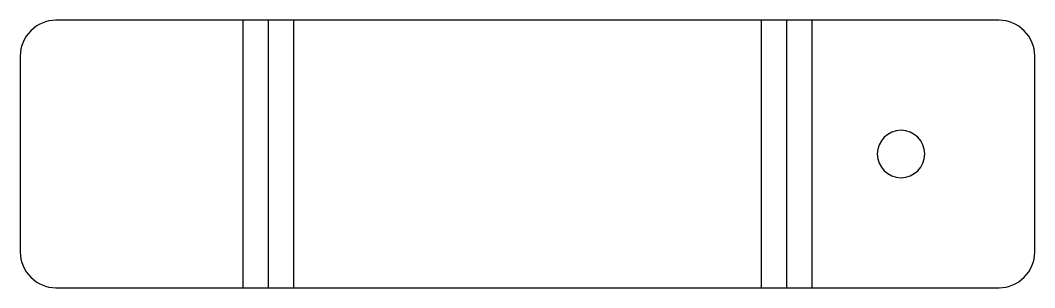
# Model space of a CAD drawing. Header units: inches. Extents: x -0.2 to 5.49, y 0 to 1.5.
import ezdxf

# ---------------------------------------------------------------- set-up
doc = ezdxf.new("R2010")
doc.units = ezdxf.units.IN

msp = doc.modelspace()

# ---------------------------------------------------------------- linework, layer by layer
at = {"layer": 'BEND'}
for p, q in [((1.1914, 1.5), (1.1914, 0)), ((4.0991, 0), (4.0991, 1.5))]:
    msp.add_line(p, q, dxfattribs=at)
at = {"layer": 'BEND_EXTENT'}
for p, q in [((1.05, 0), (1.05, 1.5)), ((1.3327, 1.5), (1.3327, 0)), ((3.9577, 0), (3.9577, 1.5)), ((4.2405, 1.5), (4.2405, 0))]:
    msp.add_line(p, q, dxfattribs=at)
at = {"layer": 'INTERIOR_PROFILES', "extrusion": (0, 0, -1)}
msp.add_circle((-4.7405, 0.75), 0.133, dxfattribs=at)
at = {"layer": 'OUTER_PROFILES'}
msp.add_lwpolyline([(5.2905, 1.5), (0, 1.5, 0.414214), (-0.2, 1.3), (-0.2, 0.2, 0.414214), (0, 0), (5.2905, 0, 0.414214), (5.4905, 0.2), (5.4905, 1.3, 0.414214)], format="xyb", close=True, dxfattribs=at)

doc.saveas('drawing.dxf')
